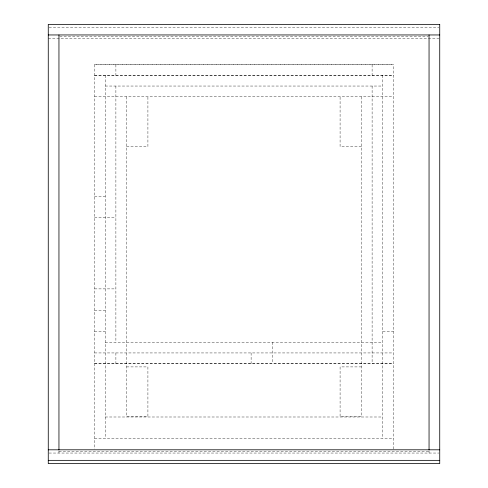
<?xml version="1.0" encoding="UTF-8"?>
<svg xmlns="http://www.w3.org/2000/svg" width="488" height="488" viewBox="0 0 488 488"><rect width="100%" height="100%" fill="white"/><g stroke="black" fill="none" stroke-linecap="round" stroke-linejoin="round"><path stroke-width="0.37" stroke-dasharray="2.44 1.83" d="M49.032 27.645L438.968 27.645M59.713 36.576L428.287 36.576M48.269 38.198L438.968 38.198M94.538 64.715L393.462 64.715M94.538 75.365L393.462 75.365M94.538 75.39L393.462 75.39M105.213 86.041L382.787 86.041M94.538 96.716L393.462 96.716M126.563 146.534L147.913 146.534L147.913 96.716M361.437 146.534L340.087 146.534L340.087 96.716M94.538 196.359L105.213 196.359M94.538 217.709L115.888 217.709M94.538 288.884L115.888 288.884M94.538 310.234L105.213 310.234M94.538 331.59L105.213 331.59M382.787 331.59L393.462 331.59M105.213 342.265L382.787 342.265M94.538 352.94L393.462 352.94M94.538 363.59L393.462 363.59M94.538 363.615L393.462 363.615M126.563 366.903L147.913 366.903L147.913 416.728L126.563 416.728M361.437 366.903L340.087 366.903L340.087 416.728L361.437 416.728M105.213 416.996L382.787 416.996M94.538 438.346L393.462 438.346M58.95 451.424L429.05 451.424M49.032 453.047L438.968 453.047M429.05 450.766L429.05 453.047M393.462 449.027L393.462 64.684L94.538 64.684L94.538 449.027M382.787 75.365L382.787 438.346M372.112 64.684L372.112 75.39M372.112 86.041L372.112 363.615M361.437 96.716L361.437 416.996M272.469 342.265L272.469 363.615M251.119 352.94L251.119 363.615M126.563 96.716L126.563 416.996M115.888 64.684L115.888 75.39M115.888 86.041L115.888 342.265M115.888 352.94L115.888 363.615M105.213 75.365L105.213 438.346M58.95 450.766L58.95 453.047"/><path stroke-width="0.73" d="M48.269 34.953L439.731 34.953M48.269 449.802L439.731 449.802M48.269 460.355L439.731 460.355M429.05 34.953L429.05 449.802M58.95 34.953L58.95 449.802M439.731 24.4L48.269 24.4L48.269 463.6L439.731 463.6L439.731 24.4"/></g></svg>
